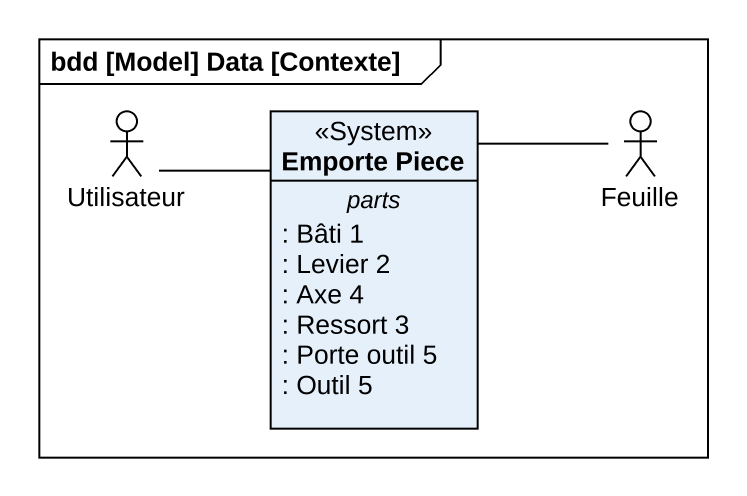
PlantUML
@startuml
mainframe bdd [Model] Data [Contexte]
allowmixing
hide circle
hide empty members
actor Utilisateur
class "Emporte Piece" as Emporte_Piece <<System>> {
  -- parts --
  : Bâti 1
  : Levier 2
  : Axe 4
  : Ressort 3
  : Porte outil 5
  : Outil 5
}
actor Feuille
Utilisateur -right- Emporte_Piece
Feuille -left- Emporte_Piece
@enduml
